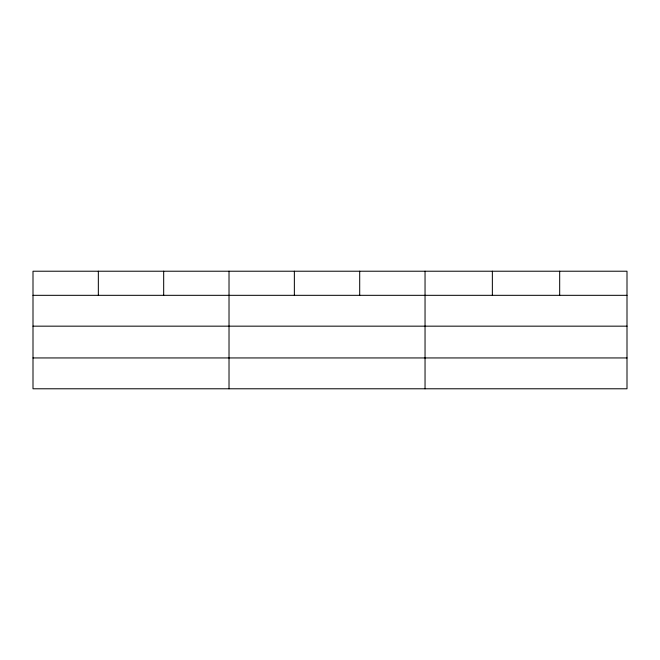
<?xml version="1.0" encoding="UTF-8"?>
<svg xmlns="http://www.w3.org/2000/svg" width="660" height="660" viewBox="0 0 660 660"><rect width="100%" height="100%" fill="white"/><g stroke="black" fill="none" stroke-linecap="round" stroke-linejoin="round"><path stroke-width="0.99" d="M627 326.164L627 271.219L33 271.219L33 388.781L627 388.781L627 326.164L33 326.164M33 295.325L627 295.325M33 357.943L627 357.943M559.68 271.219L559.68 295.325M492.36 271.219L492.36 295.325M425.04 271.219L425.04 388.781M359.7 271.219L359.7 295.325M294.36 271.219L294.36 295.325M229.02 271.219L229.02 388.781M163.68 271.219L163.68 295.325M98.34 271.219L98.34 295.325"/></g></svg>
